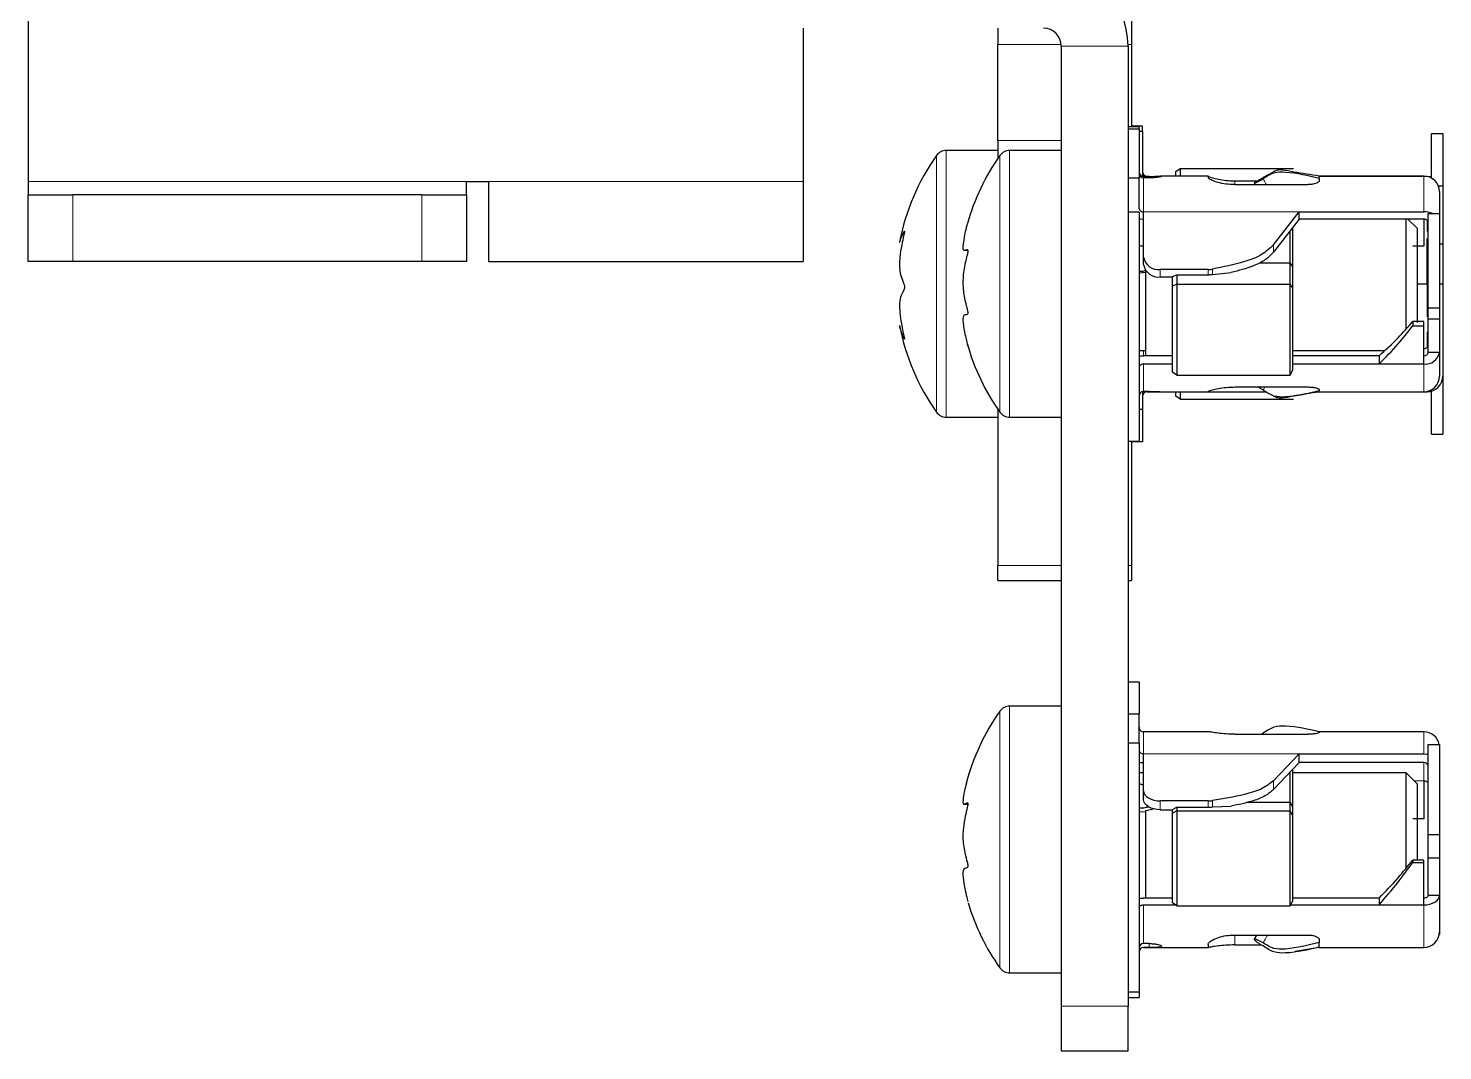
# Model space of a CAD drawing. Header units: millimetres. Extents: x -1019 to 1271, y -273 to 1986.
# Drawn here: x -69.7 to -6.1, y -272.9 to -226.9 of the extents above; entities that cross this region are included whole.
import ezdxf

# ---------------------------------------------------------------- set-up
doc = ezdxf.new("R2010")
doc.units = ezdxf.units.MM

msp = doc.modelspace()

# ---------------------------------------------------------------- linework, layer by layer
at = {"color": 7, "linetype": 'Continuous', "lineweight": 25}
for p, q in [((-69.739, -220.436), (-69.739, -233.836)), ((-20.139, -223.042), (-20.139, -227.66)), ((-34.889, -226.936), (-34.889, -233.836)), ((-26.139, -226.936), (-26.139, -227.66)), ((-26.139, -231.99), (-26.139, -227.66)), ((-20.139, -227.66), (-20.139, -231.336)), ((-23.289, -227.736), (-23.289, -270.936)), ((-20.289, -227.736), (-20.289, -270.936)), ((-20.289, -231.358), (-19.789, -231.358)), ((-20.289, -231.455), (-19.789, -231.455)), ((-19.639, -231.336), (-20.139, -231.336)), ((-19.789, -231.455), (-19.789, -231.358)), ((-19.789, -231.455), (-19.789, -233.684)), ((-19.639, -231.578), (-19.639, -231.336)), ((-26.139, -231.99), (-26.139, -232.785)), ((-19.639, -231.578), (-19.789, -231.578)), ((-19.639, -231.578), (-19.639, -233.595)), ((-6.639, -231.678), (-6.139, -231.678)), ((-6.639, -233.616), (-6.639, -231.678)), ((-6.139, -231.678), (-6.139, -234.02)), ((-26.139, -232.436), (-28.464, -232.436)), ((-23.289, -232.436), (-25.614, -232.436)), ((-18.139, -233.386), (-17.939, -233.244)), ((-18.139, -233.586), (-18.139, -233.386)), ((-17.939, -233.244), (-17.939, -233.586)), ((-17.939, -233.244), (-12.854, -233.244)), ((-13.76, -233.408), (-14.212, -233.657)), ((-69.739, -233.836), (-69.739, -234.436)), ((-50.039, -234.436), (-50.039, -233.836)), ((-50.039, -233.836), (-49.039, -233.836)), ((-49.039, -233.836), (-49.039, -237.436)), ((-34.889, -233.836), (-34.889, -237.436)), ((-19.789, -233.684), (-20.289, -233.684)), ((-19.789, -235.056), (-19.789, -233.684)), ((-19.339, -233.601), (-19.589, -233.601)), ((-19.339, -233.667), (-19.589, -233.667)), ((-19.439, -233.601), (-19.439, -233.586)), ((-19.439, -233.586), (-19.385, -233.586)), ((-16.689, -233.586), (-18.821, -233.586)), ((-18.789, -233.589), (-18.789, -233.598)), ((-16.689, -233.586), (-16.689, -233.642)), ((-15.489, -233.799), (-14.458, -233.799)), ((-15.489, -233.971), (-12.189, -233.971)), ((-14.616, -233.908), (-14.616, -233.906)), ((-14.616, -233.909), (-14.581, -233.971)), ((-6.989, -233.586), (-11.689, -233.586)), ((-11.689, -233.701), (-11.689, -233.586)), ((-11.689, -233.586), (-6.839, -233.586)), ((-11.689, -233.701), (-11.689, -233.8)), ((-6.341, -234.02), (-6.139, -234.02)), ((-6.139, -234.02), (-6.139, -236.63)), ((-69.739, -237.436), (-69.739, -234.436)), ((-69.739, -234.436), (-67.739, -234.436)), ((-52.039, -234.436), (-67.739, -234.436)), ((-52.039, -234.436), (-50.039, -234.436)), ((-50.039, -234.436), (-50.039, -237.436)), ((-6.289, -234.286), (-6.289, -235.269)), ((-19.789, -235.211), (-20.289, -235.211)), ((-19.789, -235.211), (-19.789, -245.514)), ((-19.589, -237.233), (-19.589, -235.19)), ((-13.743, -236.676), (-12.589, -235.19)), ((-12.589, -235.525), (-12.589, -235.19)), ((-12.589, -235.19), (-6.989, -235.19)), ((-6.789, -235.269), (-6.289, -235.269)), ((-6.789, -239.515), (-6.789, -235.269)), ((-6.289, -235.269), (-6.289, -239.515)), ((-12.589, -235.525), (-13.743, -237.01)), ((-12.889, -235.911), (-12.889, -237.642)), ((-6.989, -235.525), (-12.589, -235.525)), ((-7.789, -235.787), (-7.789, -235.525)), ((-7.789, -240.481), (-7.789, -235.787)), ((-7.289, -235.936), (-7.7, -235.525)), ((-7.289, -235.936), (-7.289, -236.228)), ((-13.004, -237.487), (-13.004, -236.059)), ((-7.289, -236.228), (-7.289, -240.167)), ((-27.639, -236.921), (-27.493, -236.921)), ((-6.989, -236.738), (-7.489, -236.738)), ((-6.289, -236.63), (-6.139, -236.63)), ((-6.139, -236.63), (-6.139, -238.436)), ((-67.739, -237.436), (-69.739, -237.436)), ((-52.039, -237.436), (-67.739, -237.436)), ((-50.039, -237.436), (-52.039, -237.436)), ((-49.039, -237.436), (-34.889, -237.436)), ((-19.589, -237.568), (-19.589, -237.233)), ((-16.687, -237.79), (-18.839, -237.79)), ((-14.38, -237.487), (-13.004, -237.487)), ((-13.004, -238.448), (-13.004, -237.487)), ((-12.889, -237.642), (-13.004, -237.487)), ((-12.889, -237.642), (-12.889, -238.593)), ((-19.789, -237.941), (-19.489, -237.904)), ((-19.489, -237.889), (-19.444, -237.878)), ((-19.489, -241.668), (-19.489, -237.889)), ((-18.839, -238.125), (-18.289, -238.125)), ((-18.289, -238.111), (-18.089, -238.022)), ((-18.289, -238.532), (-18.289, -238.111)), ((-18.089, -238.448), (-18.289, -238.532)), ((-18.089, -238.022), (-18.089, -238.448)), ((-18.089, -238.022), (-16.687, -238.022)), ((-18.089, -238.448), (-18.089, -242.538)), ((-18.089, -238.448), (-13.004, -238.448)), ((-16.493, -238.013), (-15.653, -237.927)), ((-13.004, -242.538), (-13.004, -238.448)), ((-12.889, -238.593), (-13.004, -238.448)), ((-7.289, -238.436), (-6.839, -238.436)), ((-6.839, -238.436), (-6.789, -238.436)), ((-6.289, -238.436), (-6.139, -238.436)), ((-6.139, -238.436), (-6.139, -242.586)), ((-18.289, -242.402), (-18.289, -238.532)), ((-12.889, -238.593), (-12.889, -242.302)), ((-6.789, -239.515), (-6.289, -239.515)), ((-6.789, -240.003), (-6.789, -239.515)), ((-6.289, -239.515), (-6.289, -240.003)), ((-7.489, -240.135), (-7.489, -240.33)), ((-6.989, -240.135), (-7.489, -240.135)), ((-7.489, -240.33), (-6.989, -240.33)), ((-6.989, -240.33), (-6.989, -240.135)), ((-6.789, -240.003), (-6.289, -240.003)), ((-6.789, -241.52), (-6.789, -240.003)), ((-6.289, -240.003), (-6.289, -241.52)), ((-19.789, -241.436), (-19.489, -241.436)), ((-18.289, -241.668), (-19.589, -241.668)), ((-12.889, -241.436), (-8.746, -241.436)), ((-8.989, -241.668), (-12.889, -241.668)), ((-8.989, -241.668), (-8.989, -242.04)), ((-6.289, -241.52), (-6.789, -241.52)), ((-6.289, -241.52), (-6.289, -242.586)), ((-19.589, -242.04), (-18.289, -242.04)), ((-12.889, -242.302), (-13.004, -242.538)), ((-12.889, -242.04), (-8.989, -242.04)), ((-8.989, -242.04), (-6.989, -242.04)), ((-18.089, -242.538), (-18.289, -242.402)), ((-18.089, -242.538), (-13.004, -242.538)), ((-6.139, -242.586), (-6.139, -245.194)), ((-19.639, -243.278), (-19.639, -244.069)), ((-19.339, -243.271), (-19.589, -243.271)), ((-19.439, -243.286), (-14.084, -243.286)), ((-18.821, -243.286), (-16.689, -243.286)), ((-18.139, -243.487), (-18.139, -243.286)), ((-17.939, -243.629), (-18.139, -243.487)), ((-17.939, -243.286), (-17.939, -243.629)), ((-16.689, -243.281), (-16.689, -243.286)), ((-15.489, -243.074), (-12.189, -243.074)), ((-11.689, -243.196), (-11.689, -243.255)), ((-11.689, -243.286), (-11.689, -243.255)), ((-11.689, -243.286), (-6.989, -243.286)), ((-11.689, -243.286), (-6.839, -243.286)), ((-6.639, -245.194), (-6.639, -243.257)), ((-26.139, -244.088), (-26.139, -251.106)), ((-19.789, -244.069), (-19.639, -244.069)), ((-19.639, -244.069), (-19.639, -245.536)), ((-17.939, -243.629), (-12.854, -243.629)), ((-28.464, -244.436), (-26.139, -244.436)), ((-25.614, -244.436), (-23.289, -244.436)), ((-6.639, -245.194), (-6.139, -245.194)), ((-20.289, -245.514), (-19.789, -245.514)), ((-20.139, -245.514), (-20.139, -251.106)), ((-19.639, -245.536), (-20.139, -245.536)), ((-26.139, -251.776), (-26.139, -251.106)), ((-20.139, -251.106), (-20.139, -251.776)), ((-26.139, -251.776), (-23.289, -251.776)), ((-20.289, -251.776), (-20.139, -251.776)), ((-20.289, -256.336), (-19.789, -256.336)), ((-19.789, -256.336), (-19.789, -257.788)), ((-23.289, -257.436), (-25.614, -257.436)), ((-19.789, -257.788), (-20.289, -257.788)), ((-19.789, -259.093), (-19.789, -257.788)), ((-19.294, -258.586), (-19.589, -258.586)), ((-16.669, -258.586), (-19.294, -258.586)), ((-15.489, -258.697), (-12.189, -258.697)), ((-6.989, -258.586), (-11.689, -258.586)), ((-11.689, -258.589), (-11.689, -258.586)), ((-11.689, -258.589), (-11.689, -258.616)), ((-19.789, -259.093), (-20.289, -259.093)), ((-19.789, -259.093), (-19.789, -270.288)), ((-6.789, -259.165), (-6.289, -259.165)), ((-6.789, -263.213), (-6.789, -259.165)), ((-6.289, -259.165), (-6.289, -263.213)), ((-19.589, -261.244), (-19.589, -259.578)), ((-13.743, -260.789), (-12.589, -259.578)), ((-12.589, -259.976), (-13.743, -261.187)), ((-12.589, -259.976), (-12.589, -259.578)), ((-12.589, -259.578), (-6.989, -259.578)), ((-6.989, -259.976), (-12.589, -259.976)), ((-19.589, -260.436), (-19.789, -260.436)), ((-13.004, -261.754), (-13.004, -260.411)), ((-12.889, -260.29), (-12.889, -261.938)), ((-7.789, -260.436), (-12.889, -260.436)), ((-7.289, -260.936), (-7.789, -260.436)), ((-7.789, -263.178), (-7.789, -260.436)), ((-19.589, -261.642), (-19.589, -261.244)), ((-7.289, -260.936), (-7.289, -263.221)), ((-27.666, -261.848), (-27.511, -261.848)), ((-16.687, -261.698), (-18.839, -261.698)), ((-18.289, -262.08), (-18.089, -261.974)), ((-18.089, -261.974), (-18.089, -262.149)), ((-18.089, -261.974), (-16.687, -261.974)), ((-16.493, -261.97), (-15.653, -261.935)), ((-14.917, -261.754), (-13.004, -261.754)), ((-13.004, -262.149), (-13.004, -261.754)), ((-12.889, -261.938), (-13.004, -261.754)), ((-12.889, -261.938), (-12.889, -262.329)), ((-19.789, -262.189), (-19.489, -262.17)), ((-19.489, -262.135), (-19.148, -262.053)), ((-19.489, -266.072), (-19.489, -262.135)), ((-18.839, -262.096), (-18.289, -262.096)), ((-18.289, -262.253), (-18.289, -262.08)), ((-18.089, -262.149), (-18.289, -262.253)), ((-18.289, -266.289), (-18.289, -262.253)), ((-18.089, -262.149), (-18.089, -266.414)), ((-18.089, -262.149), (-13.004, -262.149)), ((-13.004, -266.414), (-13.004, -262.149)), ((-12.889, -262.329), (-13.004, -262.149)), ((-12.889, -262.329), (-12.889, -266.197)), ((-6.989, -262.511), (-7.489, -262.511)), ((-7.789, -264.744), (-7.789, -263.178)), ((-7.289, -263.221), (-7.289, -264.375)), ((-6.789, -263.213), (-6.289, -263.213)), ((-6.789, -264.263), (-6.789, -263.213)), ((-6.289, -263.213), (-6.289, -264.263)), ((-7.489, -264.362), (-7.489, -264.469)), ((-6.989, -264.362), (-7.489, -264.362)), ((-7.489, -264.469), (-6.989, -264.469)), ((-6.989, -264.469), (-6.989, -264.362)), ((-6.789, -264.263), (-6.289, -264.263)), ((-6.789, -265.951), (-6.789, -264.263)), ((-6.289, -264.263), (-6.289, -265.951)), ((-18.289, -266.072), (-19.589, -266.072)), ((-19.589, -266.375), (-18.152, -266.375)), ((-18.089, -266.414), (-18.289, -266.289)), ((-18.089, -266.414), (-13.004, -266.414)), ((-12.889, -266.197), (-13.004, -266.414)), ((-12.983, -266.375), (-8.989, -266.375)), ((-8.989, -266.072), (-12.889, -266.072)), ((-8.989, -266.072), (-8.989, -266.375)), ((-8.989, -266.375), (-6.989, -266.375)), ((-6.289, -265.951), (-6.789, -265.951)), ((-6.289, -265.951), (-6.289, -267.586)), ((-15.489, -267.73), (-12.189, -267.73)), ((-14.506, -267.73), (-14.615, -267.924)), ((-6.299, -267.707), (-6.289, -267.707)), ((-6.289, -267.586), (-6.289, -267.707)), ((-19.339, -268.116), (-19.589, -268.116)), ((-19.589, -268.286), (-19.294, -268.286)), ((-19.339, -268.286), (-19.589, -268.286)), ((-19.294, -268.286), (-16.669, -268.286)), ((-18.789, -268.231), (-18.789, -268.253)), ((-16.689, -268.155), (-16.689, -268.283)), ((-15.489, -268.175), (-14.292, -268.175)), ((-14.616, -267.933), (-14.616, -267.928)), ((-12.78, -268.463), (-11.689, -268.275)), ((-11.689, -267.94), (-11.689, -268.069)), ((-11.689, -268.286), (-11.689, -268.069)), ((-11.689, -268.286), (-6.989, -268.286)), ((-25.614, -269.436), (-23.289, -269.436)), ((-20.289, -270.288), (-19.789, -270.288)), ((-19.789, -270.288), (-19.789, -270.536)), ((-20.289, -270.536), (-19.789, -270.536)), ((-23.289, -270.936), (-23.289, -272.936)), ((-20.289, -272.936), (-20.289, -270.936)), ((-23.289, -272.936), (-20.289, -272.936))]:
    msp.add_line(p, q, dxfattribs=at)
at = {"color": 8, "linetype": 'Continuous', "lineweight": 18}
for p, q in [((-26.139, -227.66), (-23.292, -227.66)), ((-20.289, -227.66), (-20.139, -227.66)), ((-23.289, -227.736), (-20.289, -227.736)), ((-23.289, -231.99), (-26.139, -231.99)), ((-28.905, -232.671), (-28.905, -232.665)), ((-28.905, -244.208), (-28.905, -232.671)), ((-28.464, -232.442), (-28.464, -232.436)), ((-28.464, -244.436), (-28.464, -232.442)), ((-26.055, -244.208), (-26.055, -232.665)), ((-25.614, -244.436), (-25.614, -232.436)), ((-69.739, -233.836), (-50.039, -233.836)), ((-49.039, -233.836), (-34.889, -233.836)), ((-19.589, -233.667), (-19.589, -235.19)), ((-19.339, -233.667), (-19.339, -233.601)), ((-15.489, -233.799), (-15.489, -233.971)), ((-6.989, -235.19), (-6.989, -233.586)), ((-67.739, -234.436), (-67.739, -237.436)), ((-52.039, -237.436), (-52.039, -234.436)), ((-19.589, -235.19), (-12.589, -235.19)), ((-6.839, -236.077), (-6.839, -235.57)), ((-13.743, -237.01), (-13.743, -236.676)), ((-18.839, -237.79), (-18.839, -238.125)), ((-16.687, -238.022), (-16.687, -237.79)), ((-16.493, -237.771), (-16.493, -238.013)), ((-6.839, -239.918), (-6.839, -238.436)), ((-6.839, -241.303), (-6.839, -240.592)), ((-19.589, -241.436), (-19.589, -241.668)), ((-6.989, -241.668), (-6.989, -241.348)), ((-19.589, -242.04), (-19.589, -243.271)), ((-6.989, -243.286), (-6.989, -242.04)), ((-19.439, -243.271), (-19.439, -243.286)), ((-6.839, -243.286), (-6.839, -243.27)), ((-26.139, -251.106), (-23.289, -251.106)), ((-20.289, -251.106), (-20.139, -251.106)), ((-25.614, -269.436), (-25.614, -257.436)), ((-26.055, -269.208), (-26.055, -257.665)), ((-19.589, -258.586), (-19.589, -259.578)), ((-14.212, -258.651), (-14.186, -258.697)), ((-6.989, -259.578), (-6.989, -258.586)), ((-19.589, -259.578), (-12.589, -259.578)), ((-6.989, -260.801), (-6.989, -259.976)), ((-13.743, -261.187), (-13.743, -260.789)), ((-6.989, -260.801), (-7.424, -260.801)), ((-18.839, -261.698), (-18.839, -262.096)), ((-16.687, -261.974), (-16.687, -261.698)), ((-16.493, -261.683), (-16.493, -261.97)), ((-19.589, -266.375), (-19.589, -268.116)), ((-6.989, -268.286), (-6.989, -266.375)), ((-15.489, -267.73), (-15.489, -268.175)), ((-19.339, -268.286), (-19.339, -268.116)), ((-20.289, -270.936), (-23.289, -270.936))]:
    msp.add_line(p, q, dxfattribs=at)
at = {"color": 7, "linetype": 'Continuous', "lineweight": 25, "flags": 128}
for points in [[(-6.839, -233.586), (-6.702, -233.6), (-6.639, -233.616)], [(-20.289, -235.056), (-20.275, -235.147), (-20.249, -235.211)], [(-19.789, -235.505), (-19.725, -235.516), (-19.589, -235.525)], [(-19.789, -241.69), (-19.725, -241.678), (-19.589, -241.668)], [(-19.789, -259.952), (-19.725, -259.965), (-19.589, -259.976)], [(-6.989, -259.578), (-6.852, -259.588), (-6.789, -259.601)], [(-19.589, -261.244), (-19.574, -261.332), (-19.531, -261.418), (-19.462, -261.496), (-19.369, -261.565), (-19.255, -261.622), (-19.126, -261.664), (-18.985, -261.689), (-18.839, -261.698)], [(-6.789, -260.922), (-6.792, -260.899), (-6.804, -260.876), (-6.822, -260.855), (-6.847, -260.837), (-6.877, -260.821), (-6.912, -260.81), (-6.95, -260.803), (-6.989, -260.801)], [(-18.839, -262.096), (-18.985, -262.087), (-19.126, -262.061), (-19.255, -262.019), (-19.369, -261.963), (-19.462, -261.894), (-19.531, -261.815), (-19.574, -261.73), (-19.589, -261.642)], [(-19.789, -266.089), (-19.725, -266.08), (-19.589, -266.072)], [(-19.789, -266.496), (-19.785, -266.472), (-19.773, -266.449), (-19.755, -266.428), (-19.73, -266.41), (-19.7, -266.395), (-19.665, -266.384), (-19.628, -266.377), (-19.589, -266.375)], [(-6.989, -266.375), (-6.852, -266.366), (-6.721, -266.342), (-6.6, -266.303), (-6.494, -266.25), (-6.407, -266.186), (-6.342, -266.113), (-6.302, -266.033), (-6.289, -265.951)], [(-6.789, -265.951), (-6.792, -265.974), (-6.804, -265.997), (-6.822, -266.018), (-6.847, -266.036), (-6.877, -266.051), (-6.912, -266.062), (-6.95, -266.069), (-6.989, -266.072)]]:
    msp.add_lwpolyline(points, dxfattribs=at)
at = {"color": 7, "linetype": 'Continuous', "lineweight": 25}
for centre, radius, start, end in [((-24.089, -227.736), 3.8, 360, 90), ((-24.089, -227.736), 0.8, 0, 90), ((-20.739, -238.436), 10, 144.74847, 169.13664), ((-28.464, -232.976), 0.54, 90, 144.74847), ((-17.889, -238.436), 10, 144.74847, 164.2164), ((-25.614, -232.976), 0.54, 90, 144.74847), ((-19.589, -233.402), 0.2, 180.08935, 270.08907), ((-19.439, -233.386), 0.2, 180, 270), ((-19.59, -233.469), 0.198, 180.48602, 270.47792), ((-6.989, -234.286), 0.7, 360, 90), ((-19.616, -235.015), 0.177, 193.44863, 278.95624), ((-6.981, -236.151), 0.962, 66.6447, 90.4317), ((-6.961, -235.7), 0.177, 13.44863, 98.95624), ((-18.923, -237.12), 0.676, 189.63694, 277.14426), ((-18.923, -237.455), 0.676, 189.63694, 277.14426), ((-16.687, -236.794), 0.996, 269.96573, 281.24283), ((-20.739, -238.436), 10, 190.82426, 215.25153), ((-17.889, -238.436), 10, 195.76708, 215.25153), ((-6.961, -241.173), 0.177, 261.04376, 346.55137), ((-6.966, -241.489), 0.18, 262.85574, 350.36306), ((-6.91, -241.414), 0.63, 262.85574, 350.36306), ((-19.611, -242.218), 0.18, 82.85574, 170.36306), ((-6.989, -242.586), 0.7, 270, 360), ((-6.839, -242.586), 0.7, 270, 0), ((-19.589, -243.471), 0.2, 89.91093, 179.91065), ((-19.439, -243.486), 0.2, 90, 180), ((-28.464, -243.896), 0.54, 215.25153, 270), ((-25.614, -243.896), 0.54, 215.25153, 270), ((-25.614, -257.976), 0.54, 90, 144.74847), ((-17.889, -263.436), 10, 144.74847, 165.35216), ((-19.589, -258.386), 0.2, 180.0002, 270.0002), ((-6.989, -259.286), 0.7, 9.94909, 90), ((-19.607, -259.396), 0.183, 187.23659, 275.7518), ((-6.97, -260.158), 0.183, 7.23659, 95.7518), ((-16.687, -260.484), 1.214, 269.96029, 279.18959), ((-17.889, -263.436), 10, 196.54426, 215.25153), ((-6.989, -267.586), 0.7, 270, 360), ((-19.592, -268.313), 0.197, 88.99664, 178.9602), ((-19.589, -268.486), 0.2, 89.9998, 179.9998), ((-25.614, -268.896), 0.54, 215.25153, 270)]:
    msp.add_arc(centre, radius, start, end, dxfattribs=at)
for centre, ratio in [((-16.687, -237.755), 0.356453), ((-16.687, -261.864), 0.14648)]:
    msp.add_ellipse(centre, major_axis=(0.75, 0), ratio=ratio, start_param=4.712389, end_param=4.975032, dxfattribs=at)
for points, knots in [([(-11.689, -233.701), (-12.187, -233.578), (-12.858, -233.413), (-13.753, -233.401), (-14.058, -233.607), (-14.212, -233.711)], [0, 0, 0, 0, 0.587693, 0.790818, 1, 1, 1, 1]), ([(-11.689, -233.586), (-12.076, -233.53), (-12.637, -233.448), (-13.246, -233.32), (-13.578, -233.302), (-13.718, -233.383), (-13.788, -233.423)], [0, 0, 0, 0, 0.53039, 0.769058, 0.884473, 1, 1, 1, 1]), ([(-19.339, -233.601), (-19.277, -233.601), (-19.153, -233.6), (-18.988, -233.593), (-18.864, -233.587), (-18.798, -233.585), (-18.791, -233.588), (-18.789, -233.589)], [0, 0, 0, 0, 0.214393, 0.428789, 0.643061, 0.856854, 1, 1, 1, 1]), ([(-18.789, -233.598), (-18.795, -233.603), (-18.807, -233.613), (-18.901, -233.634), (-19.04, -233.654), (-19.194, -233.666), (-19.297, -233.667), (-19.339, -233.667)], [0, 0, 0, 0, 0.214305, 0.42865, 0.642279, 0.856223, 1, 1, 1, 1]), ([(-16.689, -233.592), (-16.676, -233.601), (-16.651, -233.621), (-16.451, -233.684), (-16.154, -233.749), (-15.815, -233.792), (-15.585, -233.797), (-15.489, -233.799)], [0, 0, 0, 0, 0.212833, 0.42585, 0.635542, 0.846587, 1, 1, 1, 1]), ([(-15.489, -233.971), (-15.623, -233.966), (-15.893, -233.956), (-16.252, -233.879), (-16.522, -233.782), (-16.667, -233.696), (-16.682, -233.658), (-16.689, -233.642)], [0, 0, 0, 0, 0.213238, 0.42649, 0.63916, 0.849598, 1, 1, 1, 1]), ([(-14.212, -233.657), (-14.261, -233.685), (-14.359, -233.739), (-14.483, -233.813), (-14.573, -233.87), (-14.612, -233.899), (-14.615, -233.905), (-14.616, -233.906)], [0, 0, 0, 0, 0.225867, 0.451734, 0.677598, 0.903479, 1, 1, 1, 1]), ([(-14.616, -233.908), (-14.611, -233.909), (-14.601, -233.909), (-14.526, -233.875), (-14.415, -233.819), (-14.303, -233.76), (-14.233, -233.723), (-14.212, -233.711)], [0, 0, 0, 0, 0.225883, 0.451767, 0.67765, 0.903524, 1, 1, 1, 1]), ([(-11.689, -233.8), (-11.694, -233.817), (-11.705, -233.851), (-11.791, -233.903), (-11.917, -233.944), (-12.058, -233.968), (-12.151, -233.97), (-12.189, -233.971)], [0, 0, 0, 0, 0.214373, 0.428779, 0.642592, 0.856666, 1, 1, 1, 1]), ([(-27.51, -235.713), (-27.512, -235.718), (-27.543, -235.826), (-27.623, -236.144), (-27.692, -236.514), (-27.719, -236.797), (-27.695, -236.95), (-27.615, -236.913), (-27.532, -236.89), (-27.503, -236.898), (-27.492, -236.92), (-27.488, -236.941), (-27.489, -236.964), (-27.493, -237.001), (-27.51, -237.094), (-27.59, -237.399), (-27.676, -237.78), (-27.72, -238.29), (-27.7, -238.795), (-27.628, -239.16), (-27.555, -239.44), (-27.528, -239.544), (-27.508, -239.622), (-27.496, -239.679), (-27.489, -239.724), (-27.489, -239.741), (-27.489, -239.749)], [0, 0, 0, 0, 0.00365, 0.077461, 0.171814, 0.228586, 0.285766, 0.416114, 0.454923, 0.474397, 0.482246, 0.486516, 0.490821, 0.495681, 0.504404, 0.537695, 0.669138, 0.731239, 0.794134, 0.916194, 0.946326, 0.965487, 0.978097, 0.99078, 0.995843, 1, 1, 1, 1]), ([(-6.989, -235.525), (-6.989, -235.68), (-6.989, -236.039), (-6.989, -236.485), (-6.989, -236.738)], [0, 0, 0, 0, 0.433451, 1, 1, 1, 1]), ([(-30.559, -236.554), (-30.56, -236.561), (-30.562, -236.58), (-30.5, -236.392), (-30.419, -236.191), (-30.362, -236.082), (-30.345, -236.063), (-30.339, -236.066), (-30.338, -236.076), (-30.34, -236.098), (-30.348, -236.149), (-30.393, -236.354), (-30.476, -236.72), (-30.545, -237.175), (-30.569, -237.58), (-30.545, -237.939), (-30.472, -238.178), (-30.392, -238.361), (-30.354, -238.461), (-30.342, -238.517), (-30.339, -238.546), (-30.338, -238.572), (-30.341, -238.6), (-30.351, -238.65), (-30.408, -238.786), (-30.499, -238.948), (-30.566, -239.232), (-30.562, -239.657), (-30.504, -240.124), (-30.426, -240.508), (-30.368, -240.767), (-30.347, -240.86), (-30.339, -240.909), (-30.338, -240.924), (-30.34, -240.932), (-30.348, -240.928), (-30.39, -240.85), (-30.47, -240.633), (-30.543, -240.392), (-30.555, -240.336), (-30.559, -240.317)], [0, 0, 0, 0, 0.0316055, 0.0859905, 0.1469261, 0.1621655, 0.1698214, 0.172902, 0.1760172, 0.1786772, 0.1826988, 0.1941356, 0.2454812, 0.3049298, 0.341521, 0.3783212, 0.4500358, 0.4854248, 0.5000337, 0.5046187, 0.5075636, 0.5100714, 0.5125729, 0.517012, 0.5307205, 0.5946419, 0.6590922, 0.6971473, 0.750509, 0.8098211, 0.8233246, 0.8369535, 0.8400192, 0.8425851, 0.8451538, 0.8490675, 0.8598521, 0.9079358, 0.969401, 1, 1, 1, 1]), ([(-6.839, -238.436), (-6.839, -238.042), (-6.839, -237.337), (-6.839, -236.677), (-6.839, -236.387)], [0, 0, 0, 0, 0.559866, 1, 1, 1, 1]), ([(-19.789, -236.672), (-19.788, -236.677), (-19.786, -236.687), (-19.769, -236.703), (-19.732, -236.721), (-19.661, -236.731), (-19.613, -236.739), (-19.589, -236.743)], [0, 0, 0, 0, 0.195302, 0.377541, 0.538909, 0.761383, 1, 1, 1, 1]), ([(-13.743, -236.676), (-13.912, -236.836), (-14.263, -237.167), (-15.245, -237.516), (-16.008, -237.672), (-16.493, -237.771)], [0, 0, 0, 0, 0.2540266, 0.5265912, 1, 1, 1, 1]), ([(-13.743, -237.01), (-13.863, -237.133), (-14.108, -237.383), (-14.772, -237.699), (-15.312, -237.839), (-15.653, -237.927)], [0, 0, 0, 0, 0.261809, 0.533628, 1, 1, 1, 1]), ([(-19.789, -237.835), (-19.788, -237.84), (-19.786, -237.85), (-19.769, -237.861), (-19.73, -237.869), (-19.654, -237.862), (-19.572, -237.852), (-19.515, -237.838), (-19.485, -237.83)], [0, 0, 0, 0, 0.146813, 0.283805, 0.40511, 0.587871, 0.783158, 1, 1, 1, 1]), ([(-27.489, -239.749), (-27.489, -239.757), (-27.49, -239.774), (-27.498, -239.802), (-27.541, -239.838), (-27.622, -239.82), (-27.691, -239.848), (-27.719, -239.979), (-27.697, -240.307), (-27.621, -240.714), (-27.539, -241.044), (-27.507, -241.165), (-27.493, -241.215), (-27.489, -241.233), (-27.488, -241.236), (-27.491, -241.228), (-27.498, -241.204), (-27.506, -241.175), (-27.511, -241.157)], [0, 0, 0, 0, 0.008099, 0.019489, 0.051051, 0.192127, 0.359973, 0.466272, 0.57344, 0.807079, 0.883862, 0.922338, 0.941681, 0.950032, 0.95847, 0.965715, 0.978482, 1, 1, 1, 1]), ([(-8.989, -241.668), (-8.709, -241.412), (-8.208, -240.955), (-7.709, -240.385), (-7.489, -240.135)], [0, 0, 0, 0, 0.559868, 1, 1, 1, 1]), ([(-8.989, -242.04), (-8.709, -241.751), (-8.208, -241.235), (-7.709, -240.606), (-7.489, -240.33)], [0, 0, 0, 0, 0.559911, 1, 1, 1, 1]), ([(-6.989, -242.04), (-6.989, -241.751), (-6.989, -241.235), (-6.989, -240.606), (-6.989, -240.33)], [0, 0, 0, 0, 0.559866, 1, 1, 1, 1]), ([(-19.339, -243.271), (-19.277, -243.272), (-19.153, -243.273), (-18.99, -243.279), (-18.871, -243.285), (-18.836, -243.286), (-18.821, -243.286)], [0, 0, 0, 0, 0.268337, 0.536678, 0.804865, 1, 1, 1, 1]), ([(-16.689, -243.281), (-16.676, -243.271), (-16.651, -243.252), (-16.451, -243.188), (-16.154, -243.124), (-15.815, -243.081), (-15.585, -243.076), (-15.489, -243.074)], [0, 0, 0, 0, 0.212833, 0.42585, 0.635542, 0.846587, 1, 1, 1, 1]), ([(-14.212, -243.216), (-14.262, -243.188), (-14.352, -243.137), (-14.425, -243.094), (-14.458, -243.074)], [0, 0, 0, 0, 0.5438696, 1, 1, 1, 1]), ([(-11.689, -243.255), (-12.187, -243.374), (-12.858, -243.535), (-13.753, -243.531), (-14.058, -243.322), (-14.212, -243.216)], [0, 0, 0, 0, 0.5876932, 0.7908183, 1, 1, 1, 1]), ([(-13.788, -243.45), (-13.729, -243.484), (-13.64, -243.536), (-13.494, -243.566), (-13.259, -243.558), (-12.658, -243.423), (-12.088, -243.343), (-11.689, -243.286)], [0, 0, 0, 0, 0.113251, 0.16898, 0.224646, 0.455828, 1, 1, 1, 1]), ([(-12.189, -243.074), (-12.132, -243.076), (-12.02, -243.079), (-11.87, -243.103), (-11.757, -243.137), (-11.697, -243.17), (-11.691, -243.188), (-11.689, -243.196)], [0, 0, 0, 0, 0.214445, 0.428893, 0.643239, 0.857188, 1, 1, 1, 1]), ([(-15.489, -258.697), (-15.623, -258.695), (-15.893, -258.689), (-16.253, -258.649), (-16.519, -258.608), (-16.651, -258.586), (-16.666, -258.588), (-16.669, -258.588)], [0, 0, 0, 0, 0.234814, 0.469643, 0.703831, 0.935562, 1, 1, 1, 1]), ([(-14.292, -258.697), (-14.286, -258.694), (-14.261, -258.678), (-14.234, -258.663), (-14.212, -258.651)], [0, 0, 0, 0, 0.2354194, 1, 1, 1, 1]), ([(-11.689, -258.589), (-12.187, -258.473), (-12.858, -258.317), (-13.753, -258.334), (-14.058, -258.544), (-14.212, -258.651)], [0, 0, 0, 0, 0.587693, 0.790818, 1, 1, 1, 1]), ([(-11.689, -258.616), (-11.694, -258.623), (-11.705, -258.637), (-11.791, -258.662), (-11.917, -258.683), (-12.058, -258.696), (-12.151, -258.697), (-12.189, -258.697)], [0, 0, 0, 0, 0.2143729, 0.4287785, 0.6425919, 0.8566662, 1, 1, 1, 1]), ([(-27.559, -260.906), (-27.588, -261.017), (-27.659, -261.291), (-27.715, -261.651), (-27.712, -261.849), (-27.654, -261.858), (-27.576, -261.8), (-27.518, -261.783), (-27.497, -261.787), (-27.489, -261.815), (-27.488, -261.834), (-27.49, -261.86), (-27.498, -261.914), (-27.54, -262.099), (-27.621, -262.415), (-27.692, -262.829), (-27.719, -263.253), (-27.695, -263.739), (-27.615, -264.104), (-27.532, -264.402), (-27.503, -264.516), (-27.492, -264.578), (-27.488, -264.612), (-27.489, -264.637), (-27.493, -264.661), (-27.51, -264.699), (-27.59, -264.731), (-27.676, -264.736), (-27.72, -264.901), (-27.7, -265.25), (-27.628, -265.651), (-27.555, -265.961), (-27.528, -266.071), (-27.508, -266.147), (-27.496, -266.195), (-27.489, -266.221), (-27.489, -266.224), (-27.489, -266.226)], [0, 0, 0, 0, 0.046233, 0.113467, 0.153166, 0.208832, 0.270707, 0.284793, 0.299011, 0.302209, 0.304886, 0.307566, 0.311648, 0.322899, 0.373059, 0.43718, 0.475761, 0.514619, 0.603202, 0.629576, 0.64281, 0.648144, 0.651045, 0.653971, 0.657274, 0.663202, 0.685826, 0.775152, 0.817355, 0.860097, 0.943047, 0.963524, 0.976545, 0.985115, 0.993735, 0.997175, 1, 1, 1, 1]), ([(-19.789, -260.864), (-19.788, -260.873), (-19.786, -260.891), (-19.769, -260.916), (-19.732, -260.943), (-19.661, -260.954), (-19.613, -260.962), (-19.589, -260.966)], [0, 0, 0, 0, 0.1953018, 0.3775407, 0.5389091, 0.7613833, 1, 1, 1, 1]), ([(-13.743, -260.789), (-13.912, -260.92), (-14.263, -261.19), (-15.245, -261.475), (-16.008, -261.602), (-16.493, -261.683)], [0, 0, 0, 0, 0.2540266, 0.5265912, 1, 1, 1, 1]), ([(-13.743, -261.187), (-13.863, -261.287), (-14.108, -261.491), (-14.772, -261.749), (-15.312, -261.863), (-15.653, -261.935)], [0, 0, 0, 0, 0.261809, 0.533628, 1, 1, 1, 1]), ([(-6.989, -260.801), (-6.989, -261.098), (-6.989, -261.63), (-6.989, -262.241), (-6.989, -262.511)], [0, 0, 0, 0, 0.559785, 1, 1, 1, 1]), ([(-19.789, -261.952), (-19.788, -261.961), (-19.786, -261.978), (-19.769, -261.999), (-19.73, -262.017), (-19.654, -262.012), (-19.535, -261.999), (-19.441, -261.976), (-19.374, -261.959)], [0, 0, 0, 0, 0.115696, 0.223653, 0.319247, 0.463273, 0.617169, 1, 1, 1, 1]), ([(-8.989, -266.072), (-8.709, -265.774), (-8.208, -265.243), (-7.709, -264.631), (-7.489, -264.362)], [0, 0, 0, 0, 0.5598678, 1, 1, 1, 1]), ([(-8.989, -266.375), (-8.709, -266.041), (-8.208, -265.444), (-7.709, -264.767), (-7.489, -264.469)], [0, 0, 0, 0, 0.559911, 1, 1, 1, 1]), ([(-6.989, -266.375), (-6.989, -266.041), (-6.989, -265.444), (-6.989, -264.767), (-6.989, -264.469)], [0, 0, 0, 0, 0.559866, 1, 1, 1, 1]), ([(-16.689, -268.155), (-16.676, -268.12), (-16.651, -268.051), (-16.451, -267.923), (-16.154, -267.81), (-15.815, -267.741), (-15.585, -267.733), (-15.489, -267.73)], [0, 0, 0, 0, 0.2128333, 0.4258501, 0.6355415, 0.8465873, 1, 1, 1, 1]), ([(-12.189, -267.73), (-12.132, -267.733), (-12.02, -267.738), (-11.87, -267.777), (-11.757, -267.833), (-11.697, -267.89), (-11.691, -267.926), (-11.689, -267.94)], [0, 0, 0, 0, 0.214445, 0.428893, 0.643239, 0.857188, 1, 1, 1, 1]), ([(-19.339, -268.116), (-19.277, -268.118), (-19.153, -268.121), (-18.988, -268.145), (-18.864, -268.177), (-18.798, -268.208), (-18.791, -268.224), (-18.789, -268.231)], [0, 0, 0, 0, 0.214393, 0.428789, 0.643061, 0.856854, 1, 1, 1, 1]), ([(-18.789, -268.253), (-18.795, -268.26), (-18.807, -268.273), (-18.901, -268.282), (-19.04, -268.286), (-19.194, -268.286), (-19.297, -268.286), (-19.339, -268.286)], [0, 0, 0, 0, 0.214305, 0.42865, 0.642279, 0.856223, 1, 1, 1, 1]), ([(-15.489, -268.175), (-15.623, -268.178), (-15.893, -268.184), (-16.252, -268.224), (-16.522, -268.265), (-16.667, -268.289), (-16.682, -268.285), (-16.689, -268.283)], [0, 0, 0, 0, 0.213238, 0.42649, 0.63916, 0.849598, 1, 1, 1, 1]), ([(-14.212, -268.082), (-14.261, -268.057), (-14.359, -268.007), (-14.483, -267.951), (-14.573, -267.92), (-14.612, -267.916), (-14.615, -267.925), (-14.616, -267.928)], [0, 0, 0, 0, 0.225867, 0.4517344, 0.6775983, 0.9034793, 1, 1, 1, 1]), ([(-14.616, -267.933), (-14.611, -267.943), (-14.601, -267.964), (-14.526, -268.025), (-14.415, -268.102), (-14.303, -268.171), (-14.233, -268.21), (-14.212, -268.222)], [0, 0, 0, 0, 0.225883, 0.451767, 0.67765, 0.903524, 1, 1, 1, 1]), ([(-11.689, -268.069), (-12.187, -268.194), (-12.858, -268.361), (-13.753, -268.385), (-14.058, -268.184), (-14.212, -268.082)], [0, 0, 0, 0, 0.587693, 0.790818, 1, 1, 1, 1]), ([(-11.689, -268.284), (-12.187, -268.4), (-12.858, -268.555), (-13.753, -268.539), (-14.058, -268.328), (-14.212, -268.222)], [0, 0, 0, 0, 0.587693, 0.790818, 1, 1, 1, 1])]:
    msp.add_open_spline(points, degree=3, knots=knots, dxfattribs=at)
at = {"color": 8, "linetype": 'Continuous', "lineweight": 18}
for points, knots in [([(-14.212, -233.711), (-14.171, -233.784), (-14.121, -233.871), (-14.071, -233.958), (-14.063, -233.971)], [0, 0, 0, 0, 0.842756, 1, 1, 1, 1]), ([(-14.131, -243.074), (-14.143, -243.094), (-14.17, -243.141), (-14.197, -243.188), (-14.212, -243.216)], [0, 0, 0, 0, 0.415393, 1, 1, 1, 1]), ([(-14.009, -267.73), (-14.014, -267.739), (-14.04, -267.784), (-14.092, -267.874), (-14.155, -267.982), (-14.197, -268.055), (-14.212, -268.082)], [0, 0, 0, 0, 0.073986, 0.383014, 0.76733, 1, 1, 1, 1])]:
    msp.add_open_spline(points, degree=3, knots=knots, dxfattribs=at)

doc.saveas('drawing.dxf')
